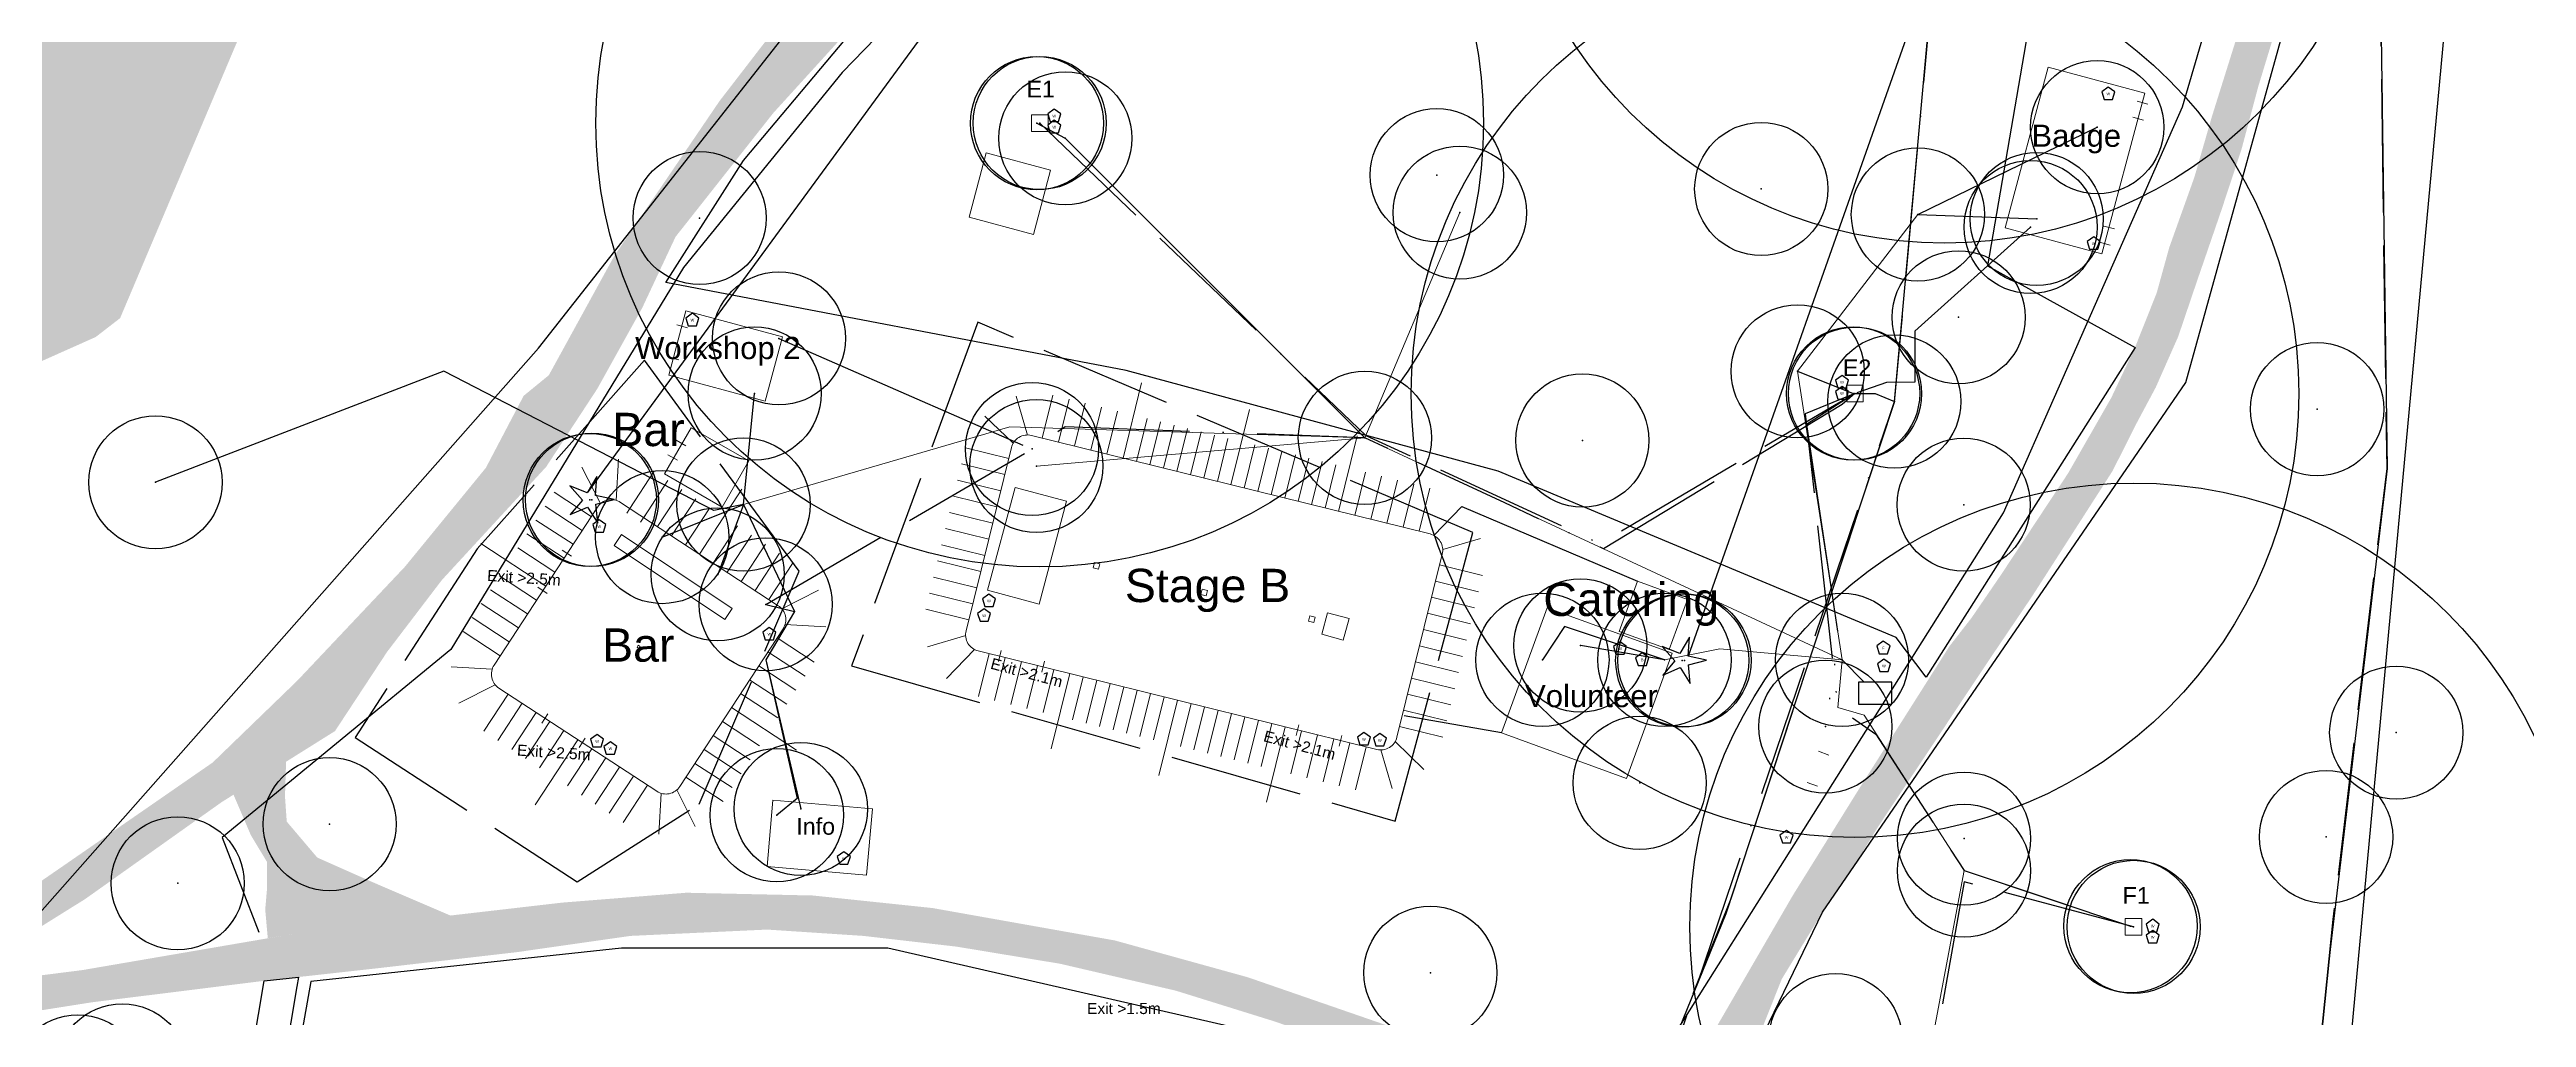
# Model space of a CAD drawing. Header units: metres. Extents: x 372109 to 376137, y 236217 to 239160.
# Drawn here: x 374167.5 to 374390.7, y 238192.8 to 238280 of the extents above; entities that cross this region are included whole.
import ezdxf

# ---------------------------------------------------------------- set-up
doc = ezdxf.new("R2010")
doc.units = ezdxf.units.M
doc.header["$MEASUREMENT"] = 0
doc.header["$PDMODE"] = 32
doc.header["$PDSIZE"] = 12
for name, pattern in [('ACAD_ISO02W100', [15, 12, -3]), ('ACAD_ISO05W100', [33, 24, -3, 0, -3, 0, -3]), ('ACAD_ISO11W100', [33, 12, -3, 12, -3, 0, -3])]:
    doc.linetypes.add(name, pattern=pattern)
for name, color, linetype, lineweight, true_color in [('Areas ... Camping', 96, 'Continuous', 25, 0x008000), ('Fire ... Fire Blanket', 30, 'Continuous', 25, 0xff7f00), ('Fire ... Foam Extinguisher', 3, 'Continuous', 25, 0x00ff00), ('Fire ... Water Extinguisher', 1, 'Continuous', 25, 0xff0000), ('Labels', 18, 'Continuous', 25, 0x000000), ('License ... License Boundary', 1, 'ACAD_ISO02W100', 50, 0xff0000), ('License ... Music & Alcohol', 4, 'ACAD_ISO02W100', 25, 0x00ffff), ('License ... Music and Film', 3, 'ACAD_ISO02W100', 25, 0x00ff00), ('Lighting ... Festoon', 4, 'Continuous', 25, 0x00ffff), ('Natural ... Trees', 96, 'Continuous', 25, 0x008000), ('Natural ... Water', 176, 'Continuous', 25, 0x000080), ('NOC ... Copper', 9, 'ACAD_ISO05W100', 25, 0xc0c0c0), ('NOC ... DK', 18, 'Continuous', 13, 0x000000), ('NOC ... DK Names', 18, 'Continuous', 25, 0x000000), ('NOC ... DK Radius', 216, 'Continuous', 25, 0x800080), ('NOC ... Fibre', 2, 'ACAD_ISO11W100', 25, 0xffff00), ('NOC ... Switch', 30, 'Continuous', 25, 0xff7f00), ('Paths ... Roads', 56, 'Continuous', 25, 0x808000), ('Paths ... Trackway', 9, 'Continuous', 25, 0xc0c0c0), ('Pedestrian Barrier', 6, 'Continuous', 25, 0xff00ff), ('Power ... 125-3', 1, 'Continuous', 18, 0xff0000), ('Power ... 32', 5, 'Continuous', 25, 0x0000ff), ('Power ... 400-3', 1, 'Continuous', 25, 0xff0000), ('Power ... 63-3', 20, 'Continuous', 13, 0xfd5b07), ('Power ... Distro', 3, 'Continuous', 25, 0x00ff00), ('Power ... Generator', 4, 'Continuous', 25, 0x00ffff), ('Services ... Comms ... Ducts', 3, 'Continuous', 25, 0x00ff00), ('Services ... Comms ... Manholes', 3, 'Continuous', 25, 0x00ff00), ('Services ... Water Lines', 5, 'Continuous', 25, 0x0000ff), ('Structures', 18, 'Continuous', 18, 0x000000), ('Structures ... Exits', 18, 'Continuous', 5, 0x000000), ('Structures ... Guys & Poles', 253, 'Continuous', 9, 0xa0a0a4), ('Structures ... Internal', 9, 'Continuous', 5, 0xc0c0c0), ('Water ... Labels', 4, 'Continuous', 25, 0x00ffff), ('Water ... Pipes', 4, 'Continuous', 25, 0x00ffff), ('Water ... Points', 4, 'Continuous', 25, 0x00ffff)]:
    doc.layers.add(name, color=color, linetype=linetype, lineweight=lineweight, true_color=true_color)
doc.styles.add('textstyle108', font='Arial.ttf')
doc.styles.add('textstyle11', font='Arial.ttf')
doc.styles.add('textstyle113', font='Arial.ttf')
doc.styles.add('textstyle115', font='Arial.ttf')
doc.styles.add('textstyle13', font='Arial.ttf')
doc.styles.add('textstyle14', font='Arial.ttf')
doc.styles.add('textstyle145', font='Arial.ttf')
doc.styles.add('textstyle146', font='Arial.ttf')
doc.styles.add('textstyle147', font='Arial.ttf')
doc.styles.add('textstyle166', font='Arial.ttf')
doc.styles.add('textstyle167', font='Arial.ttf')
doc.styles.add('textstyle174', font='Arial.ttf')
doc.styles.add('textstyle175', font='Arial.ttf')
doc.styles.add('textstyle62', font='Arial.ttf')
doc.styles.add('textstyle63', font='Arial.ttf')
doc.styles.add('textstyle64', font='Arial.ttf')
doc.styles.add('textstyle77', font='Arial.ttf')
doc.styles.add('textstyle79', font='Arial.ttf')
doc.styles.add('textstyle81', font='Arial.ttf')

# ---------------------------------------------------------------- blocks, each defined once
blk = doc.blocks.new('Clearspan 9x6')
at = {"layer": 'Structures'}
for p, q in [((4.5, 3), (-4.5, 3)), ((-4.5, 3), (-4.5, -3)), ((4.5, -3), (4.5, 3)), ((-4.5, -3), (4.5, -3))]:
    blk.add_line(p, q, dxfattribs=at)
blk = doc.blocks.new('Clearspan 9x15')
at = {"layer": 'Structures'}
for p, q in [((4.5, 7.5), (-4.5, 7.5)), ((-4.5, 7.5), (-4.5, -7.5)), ((4.5, -7.5), (4.5, 7.5)), ((-4.5, -7.5), (4.5, -7.5))]:
    blk.add_line(p, q, dxfattribs=at)
blk = doc.blocks.new('Clearspan 12x12')
at = {"layer": 'Structures'}
for p, q in [((6, 6), (-6, 6)), ((-6, 6), (-6, -6)), ((6, -6), (6, 6)), ((-6, -6), (6, -6))]:
    blk.add_line(p, q, dxfattribs=at)
blk = doc.blocks.new('Cold Room 4.8x4.8')
at = {"layer": 'Structures'}
for p, q in [((2.4, 2.4), (-2.4, 2.4)), ((-2.4, 2.4), (-2.4, -2.4)), ((2.4, -2.4), (2.4, 2.4)), ((-2.4, -2.4), (2.4, -2.4))]:
    blk.add_line(p, q, dxfattribs=at)
blk = doc.blocks.new('Fire Extinguisher - Water')
at = {"layer": 'Fire ... Water Extinguisher'}
for p, q in [((0, 0.62), (-0.59, 0.19)), ((-0.59, 0.19), (-0.37, -0.5)), ((0.59, 0.19), (0, 0.62)), ((0.37, -0.5), (0.59, 0.19)), ((-0.37, -0.5), (0.37, -0.5))]:
    blk.add_line(p, q, dxfattribs=at)
at = {"layer": 'Fire ... Water Extinguisher', "insert": (0, 0), "char_height": 0.05, "attachment_point": 5, "style": 'textstyle14'}
blk.add_mtext('\\H0.25;W', dxfattribs=at)
blk = doc.blocks.new('Fire Blanket')
at = {"layer": 'Fire ... Fire Blanket'}
for p, q in [((-0.01, 0.63), (-0.6, 0.19)), ((-0.6, 0.19), (-0.37, -0.52)), ((0.6, 0.2), (-0.01, 0.63)), ((0.38, -0.51), (0.6, 0.2)), ((-0.37, -0.52), (0.38, -0.51))]:
    blk.add_line(p, q, dxfattribs=at)
at = {"layer": 'Fire ... Fire Blanket', "insert": (0, 0), "char_height": 1, "attachment_point": 5, "style": 'textstyle11'}
blk.add_mtext('\\H0.25;B', dxfattribs=at)
blk = doc.blocks.new('Cold Room 4.8x6')
at = {"layer": 'Structures', "flags": 128}
blk.add_lwpolyline([(-2.4, -3), (2.4, -3), (2.4, 3), (-2.4, 3)], close=True, dxfattribs=at)
blk = doc.blocks.new('Generator')
at = {"layer": 'Power ... Generator', "flags": 128}
blk.add_lwpolyline([(-1.5, -1), (1.5, -1), (1.5, 1), (-1.5, 1)], close=True, dxfattribs=at)
blk = doc.blocks.new('Fire Extinguisher - Foam')
at = {"layer": 'Fire ... Foam Extinguisher'}
for p, q in [((-0.01, 0.63), (-0.6, 0.19)), ((-0.6, 0.19), (-0.37, -0.52)), ((0.6, 0.2), (-0.01, 0.63)), ((0.38, -0.51), (0.6, 0.2)), ((-0.37, -0.52), (0.38, -0.51))]:
    blk.add_line(p, q, dxfattribs=at)
at = {"layer": 'Fire ... Foam Extinguisher', "insert": (0, 0), "char_height": 1, "attachment_point": 5, "style": 'textstyle13'}
blk.add_mtext('\\H0.25;F', dxfattribs=at)
blk = doc.blocks.new('Clearspan 6x6')
at = {"layer": 'Structures'}
for p, q in [((3, 3), (-3, 3)), ((-3, 3), (-3, -3)), ((3, -3), (3, 3)), ((-3, -3), (3, -3))]:
    blk.add_line(p, q, dxfattribs=at)

msp = doc.modelspace()

# ---------------------------------------------------------------- hatches: boundary and pattern name
at = {"layer": 'Natural ... Water', "transparency": 33554687}
msp.add_hatch(color=256, dxfattribs=at).paths.add_polyline_path([(374205.06, 238311.01), (374200.81, 238307.79), (374191.21, 238296.89), (374173.81, 238255.79), (374171.61, 238254.09), (374164.21, 238250.79), (374161.01, 238251.09), (374145.61, 238257.59), (374141.21, 238261.09), (374136.91, 238266.69), (374133.21, 238275.99), (374134.51, 238285.59), (374149.11, 238306.09), (374155.31, 238308.59), (374161.41, 238307.09), (374169.61, 238310.39), (374181.01, 238313.09), (374190.21, 238312.39), (374199.51, 238310.49)], flags=0)
at = {"layer": 'Paths ... Roads', "transparency": 33554687}
for points in [[(374147.06, 238193.92), (374153.17, 238196.23), (374161.76, 238201.66), (374169.05, 238206.68), (374182.16, 238215.75), (374189.78, 238223.12), (374199.49, 238233.4), (374206.78, 238242.31), (374210.18, 238248.79), (374212.45, 238250.65), (374218.36, 238261.42), (374227.83, 238275.35), (374234.07, 238283.45), (374238.52, 238288.71), (374244.84, 238295.27), (374248.08, 238299.4), (374249.05, 238305.71), (374251.56, 238312.52), (374254.15, 238317.7), (374259.5, 238313.89), (374264.84, 238317.37), (374274.56, 238324.5), (374280.55, 238329.85), (374289.62, 238338.91), (374294.72, 238345.55), (374299.26, 238352.6), (374305.01, 238361.59), (374308.73, 238369.69), (374316.18, 238382.32), (374321.93, 238390.82), (374330.35, 238402.48), (374337.72, 238411.23), (374348.17, 238423.86), (374352.54, 238429.53), (374359.99, 238437.3), (374364.69, 238442.57), (374372.22, 238449.85), (374375.62, 238450.74), (374380.72, 238446.53), (374373.19, 238437.46), (374376.27, 238436.01), (374370.11, 238432.12), (374363.47, 238429.53), (374353.75, 238423.94), (374339.83, 238407.66), (374327.36, 238392.52), (374322.98, 238386.61), (374314.56, 238372.6), (374310.51, 238365.39), (374306.54, 238357.05), (374302.98, 238351.55), (374299.34, 238345.55), (374292.29, 238336.65), (374277.31, 238320.78), (374274.48, 238317.86), (374274.32, 238313.33), (374264.44, 238310.73), (374257.63, 238303.12), (374252.86, 238297.62), (374252.78, 238292.6), (374249.46, 238292.92), (374241.6, 238284.09), (374232.69, 238274.29), (374223.87, 238263.12), (374220.87, 238256.72), (374216.82, 238249.43), (374212.21, 238242.39), (374202.81, 238232.19), (374197.87, 238225.71), (374193.18, 238218.58), (374182.97, 238212.18), (374170.66, 238203.44), (374164.83, 238199.8), (374158.92, 238195.58)], [(374311.08, 238181.49), (374316.83, 238175.83), (374316.95, 238178.56), (374317.23, 238181.56), (374318.33, 238185.2), (374320.19, 238188.24), (374321.34, 238190.62), (374323.57, 238196.23), (374327.25, 238202.27), (374330.41, 238206.96), (374332.23, 238209.92), (374337.11, 238217.25), (374342.17, 238224.86), (374346.14, 238230.73), (374349.26, 238235.59), (374353.39, 238242.03), (374355.46, 238246.15), (374357.28, 238249.56), (374359.3, 238254.13), (374360.92, 238258.91), (374363.19, 238265.51), (374365.01, 238271.02), (374366.51, 238276.64), (374368.05, 238281.7), (374370.19, 238287.74), (374372.1, 238292.68), (374373.55, 238296.08), (374376.19, 238298.18), (374379.75, 238298.79), (374383.39, 238297.9), (374389.34, 238296.44), (374396.51, 238294.34), (374405.5, 238291.75), (374409.35, 238290.69), (374411.65, 238293.57), (374400.64, 238296.52), (374392.34, 238298.91), (374384.53, 238302.07), (374381, 238305.59), (374373.03, 238308.91), (374370.76, 238302.68), (374368.17, 238294.42), (374367.08, 238289.56), (374364.69, 238281.46), (374362.34, 238273.97), (374360.76, 238268.5), (374358.49, 238262.15), (374357.36, 238258.06), (374355.41, 238253.16), (374353.27, 238248.62), (374349.38, 238241.82), (374343.31, 238232.63), (374340.68, 238228.79), (374338.69, 238226.23), (374330.68, 238213.6), (374324.56, 238203.76), (374317.23, 238191.13), (374315.86, 238187.24), (374314.76, 238184.41), (374313.99, 238183.07), (374313.1, 238182.22), (374311.77, 238181.82)], [(374203.59, 238201.95), (374196.69, 238204.91), (374191.58, 238207.18), (374188.83, 238210.42), (374188.67, 238212.69), (374188.77, 238215.82), (374184.03, 238212.85), (374185.59, 238209.21), (374187.05, 238206.78), (374187.05, 238204.35), (374186.89, 238202.49), (374187.12, 238199.91), (374189.78, 238200.36)], [(374158.92, 238195.58), (374159.41, 238192.26), (374171.23, 238194.13), (374186.78, 238196.07), (374196.98, 238197.2), (374209.61, 238198.66), (374219.82, 238200.12), (374232.13, 238200.69), (374240.79, 238200.12), (374249.21, 238199.15), (374258.53, 238197.61), (374268.97, 238195.18), (374277.8, 238192.43), (374289.3, 238188.46), (374296.99, 238184.9), (374305.09, 238179.87), (374310.27, 238173.23), (374311.81, 238168.21), (374312.05, 238164.25), (374311.65, 238159.55), (374310.51, 238151.78), (374309.14, 238144.97), (374307.11, 238136.15), (374304.2, 238125.13), (374301.2, 238112.83), (374296.91, 238097.12), (374293.67, 238086.1), (374289.54, 238073.47), (374282.74, 238054.12), (374276.34, 238037.92), (374269.94, 238021.4), (374264.68, 238007.64), (374253.91, 237977.43), (374246.95, 237959.7), (374239.74, 237941.72), (374236.82, 237936.86), (374235.28, 237935.89), (374233.18, 237935.24), (374231.32, 237935.73), (374224.84, 237938.64), (374221.6, 237932.73), (374224.76, 237929.65), (374227.19, 237926.74), (374229.13, 237923.01), (374228, 237917.75), (374222.65, 237904.63), (374213.99, 237880.99), (374207.59, 237862.52), (374202.81, 237851.11), (374197.63, 237840.34), (374191.64, 237829.81), (374187.75, 237823.65), (374182.89, 237818.96), (374179.73, 237817.01), (374186.78, 237813.94), (374189.53, 237818.88), (374194.39, 237825.52), (374200.63, 237834.02), (374203.95, 237840.98), (374205.16, 237846.09), (374208.56, 237853.94), (374211.88, 237862.36), (374215.69, 237873.05), (374223.7, 237894.51), (374230.02, 237908.11), (374233.02, 237913.38), (374236.42, 237923.58), (374241.44, 237936.38), (374247.92, 237952.17), (374250.35, 237957.51), (374255.69, 237972.25), (374260.55, 237985.93), (374267.27, 238004.23), (374274.15, 238021.89), (374283.3, 238045.53), (374288.89, 238060.68), (374295.45, 238081.08), (374300.07, 238095.25), (374304.28, 238110.48), (374307.44, 238124.57), (374312.13, 238143.6), (374315.53, 238157.61), (374316.75, 238166.43), (374317.48, 238171.37), (374316.83, 238175.83), (374311.08, 238181.49), (374307.68, 238182.95), (374300.71, 238186.76), (374288.32, 238191.94), (374275.45, 238196.39), (374263.46, 238199.71), (374247.03, 238202.63), (374236.26, 238203.76), (374224.84, 238204.01), (374213.66, 238203.12), (374189.78, 238200.36), (374170.42, 238197.04)]]:
    msp.add_hatch(color=256, dxfattribs=at).paths.add_polyline_path(points, flags=0)

# ---------------------------------------------------------------- linework, layer by layer
at = {"layer": 'Areas ... Camping', "flags": 128}
for points in [[(374289.64, 238289.51), (374346.39, 238285.36), (374342.12, 238260.51), (374355.41, 238253.16), (374336.58, 238223.43), (374333.88, 238227), (374298, 238242), (374264.47, 238251.06), (374223, 238259), (374230, 238270), (374245.53, 238288.51)], [(374372.86, 238197.64), (374367.43, 238144.1), (374350.07, 238081.85), (374317.66, 238001.21), (374269.45, 238007.1), (374288.41, 238059.35), (374295.45, 238081.08), (374302.17, 238102.87), (374305.86, 238117.52), (374316.14, 238162.02), (374317.23, 238181.56), (374327.25, 238202.27), (374360, 238250), (374371.14, 238290.21), (374377.47, 238290.02), (374378.12, 238242.25)]]:
    msp.add_lwpolyline(points, close=True, dxfattribs=at)
at = {"layer": 'License ... License Boundary', "flags": 128}
msp.add_lwpolyline([(374191.54, 238455.62), (374198.75, 238453.27), (374202.8, 238449.22), (374203.12, 238443.96), (374200.05, 238438.7), (374197.29, 238434.97), (374188.63, 238427.04), (374181.74, 238422.91), (374180.21, 238402.42), (374174.78, 238385.58), (374166.44, 238370.51), (374158.59, 238361.36), (374160.04, 238344.92), (374159.4, 238330.75), (374153.65, 238324.52), (374151.86, 238310.35), (374135.83, 238290.91), (374130.81, 238274.72), (374130.62, 238258.86), (374133.42, 238247.48), (374130.92, 238230.28), (374131.05, 238216.12), (374127.88, 238208.87), (374119.34, 238199.9), (374107.1, 238191.12), (374103.14, 238189.29), (374096.6, 238192.89), (374092.31, 238179.02), (374099.96, 238175.6), (374102.16, 238169.42), (374103.22, 238162.44), (374102.04, 238157.71), (374099.06, 238152.99), (374096.6, 238144.11), (374094.35, 238138.79), (374082.05, 238119.57), (374075.08, 238110.94), (374070.35, 238101.48), (374066.8, 238091.9), (374058.99, 238087.76), (374051.37, 238086.85), (374042.95, 238084.5), (374025.7, 238072.44), (374011.13, 238061.1), (374003.27, 238042.07), (373997.6, 238031.79), (373997.93, 238021.74), (373998.74, 238015.27), (373990.72, 237997.77), (373993.96, 237987.17), (373994.44, 237967.33), (373997.28, 237951.78), (374006.51, 237936.07), (374018.01, 237930.32), (374027.59, 237925.79), (374046.75, 237938.45), (374051.6, 237947.2), (374055.03, 237955.12), (374057.99, 237958.55), (374066.62, 237958.08), (374074.32, 237954.02), (374081.83, 237952.18), (374100.44, 237947.57), (374134.45, 237938.74), (374153.4, 237933.64), (374181.66, 237927.16), (374207.33, 237920.93), (374224.02, 237917.69), (374225.21, 237917.77), (374227.59, 237924.16), (374236.72, 237922.36), (374242.88, 237936.88), (374251.71, 237957.29), (374257.05, 237969.03), (374301.43, 237960.2), (374350.07, 238081.85), (374367.43, 238144.1), (374373.26, 238201.59), (374378.12, 238242.25), (374377.47, 238290.02), (374377.95, 238296.18), (374399.01, 238291.64), (374409.21, 238288.24), (374430, 238410), (374415.05, 238418.16), (374382.22, 238433.54), (374364.22, 238444.46), (374191.87, 238462.99)], close=True, dxfattribs=at)
at = {"layer": 'License ... Music & Alcohol'}
for p, q in [((374221.07, 238251.99), (374206, 238235)), ((374235, 238233), (374221.07, 238251.99)), ((374206, 238235), (374195, 238218)), ((374226, 238212), (374235, 238233)), ((374195, 238218), (374215, 238205)), ((374215, 238205), (374226, 238212))]:
    msp.add_line(p, q, dxfattribs=at)
at = {"layer": 'License ... Music and Film'}
for p, q in [((374251.1, 238255.43), (374239.74, 238224.46)), ((374295.74, 238236.46), (374251.1, 238255.43)), ((374288.74, 238210.46), (374295.74, 238236.46)), ((374239.74, 238224.46), (374288.74, 238210.46))]:
    msp.add_line(p, q, dxfattribs=at)
at = {"layer": 'Lighting ... Festoon', "flags": 128}
for points in [[(374311.06, 238186.7), (374343.55, 238238.25), (374359.7, 238274.83), (374370, 238310), (374362.03, 238426.38), (374344.52, 238410.82), (374320.4, 238377.74), (374292.19, 238332.8), (374270, 238310), (374238.88, 238277.94), (374224.58, 238260.37), (374203.62, 238225.93), (374183, 238209), (374186.3, 238200.45)], [(374297, 238182), (374278, 238191), (374243, 238199), (374219, 238199), (374191, 238196), (374185.77, 238166.57), (374177, 238111), (374170, 238071), (374164, 238037), (374157, 237995), (374147, 237936)]]:
    msp.add_lwpolyline(points, dxfattribs=at)
at = {"layer": 'Natural ... Trees'}
for p in [(374292.48, 238268.68), (374321.72, 238267.43), (374226.04, 238264.81), (374339.51, 238255.87), (374371.82, 238247.59), (374305.6, 238244.77), (374339.97, 238238.98), (374378.95, 238218.44), (374310.77, 238213.91), (374192.69, 238210.19), (374340, 238208.89), (374372.63, 238209.04), (374179, 238204.86), (374291.9, 238196.8), (374328.42, 238190.74)]:
    msp.add_point(p, dxfattribs=at)
at = {"layer": 'Natural ... Water'}
msp.add_lwpolyline([(374384.15, 238291.08), (374370.01, 238138.69), (374374.21, 238111.19), (374418.8, 238095.8), (374461.3, 238102.2), (374492.9, 238096.3), (374559, 238068.8)], dxfattribs=at)
at = {"layer": 'NOC ... Copper'}
msp.add_line((374233.19, 238253.97), (374256, 238244), dxfattribs=at)
at = {"layer": 'NOC ... Copper', "flags": 128}
for points in [[(374346, 238264), (374335.57, 238254.61), (374335.56, 238250.03), (374333, 238250), (374330.17, 238248.99)], [(374330.17, 238248.99), (374325.8, 238246.2), (374328.69, 238227), (374327.5, 238218.98)], [(374232, 238230), (374234.59, 238229.36), (374232, 238225), (374234.83, 238212.51), (374233, 238211)]]:
    msp.add_lwpolyline(points, dxfattribs=at)
at = {"layer": 'NOC ... DK', "flags": 128}
for points in [[(374255.94, 238272.62), (374257.44, 238272.62), (374257.44, 238274.12), (374255.94, 238274.12)], [(374329.42, 238248.24), (374330.92, 238248.24), (374330.92, 238249.74), (374329.42, 238249.74)], [(374354.53, 238200.18), (374356.03, 238200.18), (374356.03, 238201.68), (374354.53, 238201.68)]]:
    msp.add_lwpolyline(points, close=True, dxfattribs=at)
at = {"layer": 'NOC ... DK Radius'}
for centre in [(374338.23, 238302.56), (374256.69, 238273.37), (374330.17, 238248.99), (374355.28, 238200.93)]:
    msp.add_circle(centre, 40, dxfattribs=at)
at = {"layer": 'NOC ... Fibre'}
msp.add_line((374232, 238230), (374256, 238244), dxfattribs=at)
at = {"layer": 'NOC ... Fibre', "flags": 128}
for points in [[(374338.23, 238302.56), (374338.84, 238302.36), (374339.44, 238302.56), (374337.01, 238284.26), (374333.69, 238248.21), (374243.03, 237980.29), (374242, 237983)], [(374256.69, 238273.37), (374286.09, 238245.22), (374307.19, 238235.48), (374328.46, 238248.05), (374330.17, 238248.99)], [(374330.17, 238248.99), (374329, 238248), (374307.5, 238235), (374298.6, 238239.14), (374286, 238245), (374259, 238246), (374256, 238244)], [(374330.17, 238248.99), (374332, 238249), (374333.72, 238248.28), (374318.98, 238203.45), (374311.57, 238184.98), (374295.71, 238145.95), (374293.88, 238146.81)], [(374330.17, 238248.99), (374325.69, 238247.18), (374328.61, 238220.7), (374332.06, 238218.29), (374340, 238206), (374355.28, 238200.93)], [(374355.28, 238200.93), (374340, 238205), (374328, 238137), (374336.06, 238129.4)]]:
    msp.add_lwpolyline(points, dxfattribs=at)
at = {"layer": 'NOC ... Switch'}
for p in [(374256.69, 238273.37), (374346, 238264), (374233.19, 238253.97), (374330.17, 238248.99), (374256, 238244), (374232, 238230), (374327.5, 238218.98), (374233, 238211), (374355.28, 238200.93), (374170, 238187)]:
    msp.add_point(p, dxfattribs=at)
at = {"layer": 'Paths ... Trackway', "flags": 128}
msp.add_lwpolyline([(374145.97, 237935.64), (374143.03, 237936.25), (374186.78, 238196.07), (374189.9, 238196.4), (374189.74, 238195.57)], close=True, dxfattribs=at)
at = {"layer": 'Pedestrian Barrier'}
for p, q in [((374294.75, 238238.82), (374310.57, 238232.08)), ((374298.31, 238218.41), (374289.55, 238219.95))]:
    msp.add_line(p, q, dxfattribs=at)
at = {"layer": 'Power ... 125-3'}
msp.add_line((374286, 238245), (374329, 238225), dxfattribs=at)
at = {"layer": 'Power ... 32'}
for p, q in [((374256.44, 238273.36), (374259, 238272)), ((374335.84, 238265.13), (374352, 238273)), ((374335.84, 238265.13), (374346.55, 238264.73)), ((374325, 238251), (374330, 238249)), ((374230, 238239), (374231, 238249)), ((374222.67, 238236.06), (374230, 238239)), ((374230, 238239), (374227.67, 238232.7)), ((374313, 238225), (374305.42, 238226.29)), ((374340, 238206), (374355, 238201))]:
    msp.add_line(p, q, dxfattribs=at)
at = {"layer": 'Power ... 32', "flags": 128}
for points in [[(374230, 238239), (374227.33, 238238.47), (374203, 238251), (374177, 238241)], [(374230, 238239), (374234.59, 238229.36), (374232, 238225), (374235.16, 238211.56)], [(374313, 238225), (374304, 238228), (374302, 238225)]]:
    msp.add_lwpolyline(points, dxfattribs=at)
at = {"layer": 'Power ... 400-3'}
msp.add_line((374329, 238225), (374331, 238223), dxfattribs=at)
at = {"layer": 'Power ... 63-3'}
for p, q in [((374286, 238245), (374259, 238272)), ((374294.56, 238265.3), (374286, 238245)), ((374325, 238251), (374335.84, 238265.13)), ((374329, 238225), (374325, 238251)), ((374286, 238245), (374256.39, 238242.46)), ((374331, 238158), (374340, 238206))]:
    msp.add_line(p, q, dxfattribs=at)
at = {"layer": 'Power ... 63-3', "flags": 128}
for points in [[(374286, 238245), (374254, 238246), (374230, 238239)], [(374329, 238225), (374318, 238226), (374313, 238225)], [(374329, 238225), (374328.61, 238220.7), (374331, 238220), (374340, 238206)]]:
    msp.add_lwpolyline(points, dxfattribs=at)
at = {"layer": 'Power ... Distro'}
for p in [(374256.44, 238273.36), (374352, 238273), (374259, 238272), (374294.56, 238265.3), (374335.84, 238265.13), (374346.55, 238264.73), (374325, 238251), (374231, 238249), (374330, 238249), (374286, 238245), (374177, 238241), (374256.39, 238242.46), (374230, 238239), (374222.67, 238236.06), (374227.67, 238232.7), (374305.42, 238226.29), (374302, 238225), (374313, 238225), (374329, 238225), (374235.16, 238211.56), (374340, 238206), (374355, 238201), (374174, 238188)]:
    msp.add_point(p, dxfattribs=at)
at = {"layer": 'Services ... Comms ... Ducts'}
msp.add_lwpolyline([(374174.41, 237807.42), (374185.25, 237823.94), (374205, 237860), (374215.44, 237890.77), (374224.95, 237918.67), (374243.03, 237980.29), (374250.63, 238003.72), (374263.29, 238045.08), (374285.13, 238116.84), (374295.71, 238145.95), (374318.56, 238202.15), (374333.72, 238248.28), (374337.01, 238284.26), (374343.96, 238336.67), (374350.11, 238381.6), (374354.29, 238435.53), (374303.85, 238444.18), (374237.27, 238454.46)], dxfattribs=at)
at = {"layer": 'Services ... Comms ... Manholes'}
msp.add_point((374333.72, 238248.28), dxfattribs=at)
at = {"layer": 'Services ... Water Lines'}
msp.add_lwpolyline([(374077.8, 238103.87), (374099.99, 238129.28), (374158.83, 238193.46), (374211.51, 238253.1), (374240.13, 238289.47), (374243.87, 238302.84), (374262.33, 238316.75), (374317.69, 238383.34), (374359.14, 238434.96)], dxfattribs=at)
at = {"layer": 'Structures', "flags": 128}
for points in [[(374251.15, 238225.8), (374287.07, 238216.93, 0.414214), (374288.89, 238218.02), (374292.97, 238234.53, 0.414214), (374291.87, 238236.34), (374255.95, 238245.22, 0.414214), (374254.14, 238244.12), (374250.06, 238227.62, 0.414214), (374251.15, 238225.8)], [(374207.95, 238222.45), (374222.18, 238213.15, 0.414214), (374224.25, 238213.58), (374233.56, 238227.8, 0.414214), (374233.13, 238229.88), (374218.91, 238239.19, 0.414214), (374216.83, 238238.76), (374207.52, 238224.53, 0.414214), (374207.95, 238222.45)]]:
    msp.add_lwpolyline(points, format="xyb", dxfattribs=at)
for points in [[(374261.5, 238233.29), (374261.99, 238233.17), (374262.11, 238233.65), (374261.62, 238233.77)], [(374271.21, 238230.89), (374271.7, 238230.77), (374271.82, 238231.25), (374271.33, 238231.37)], [(374280.92, 238228.49), (374281.4, 238228.37), (374281.52, 238228.85), (374281.04, 238228.97)], [(374220.4, 238226.14), (374220.57, 238226.03), (374220.68, 238226.2), (374220.51, 238226.31)]]:
    msp.add_lwpolyline(points, close=True, dxfattribs=at)
at = {"layer": 'Structures ... Exits'}
for p, q in [((374356.16, 238273.64), (374355.2, 238273.9)), ((374356.55, 238275.09), (374355.59, 238275.35)), ((374353.17, 238262.38), (374352.2, 238262.64)), ((374353.56, 238263.83), (374352.59, 238264.09)), ((374223.99, 238255.18), (374224.96, 238254.92)), ((374223.21, 238252.28), (374224.18, 238252.03)), ((374223.94, 238244.78), (374224.81, 238244.28)), ((374223.19, 238243.48), (374224.06, 238242.98)), ((374220.02, 238239.06), (374219.47, 238238.22)), ((374221.27, 238238.24), (374220.72, 238237.4)), ((374213.66, 238234.88), (374214.5, 238234.34)), ((374211.47, 238231.54), (374212.31, 238230.99)), ((374252.99, 238224.86), (374253.23, 238225.83)), ((374256.87, 238223.9), (374257.11, 238224.87)), ((374211.82, 238219.29), (374212.37, 238220.13)), ((374279.81, 238218.18), (374280.05, 238219.15)), ((374283.69, 238217.22), (374283.93, 238218.19)), ((374215.17, 238217.1), (374215.72, 238217.94)), ((374327.82, 238216.42), (374326.88, 238216.76)), ((374326.79, 238213.6), (374325.85, 238213.94))]:
    msp.add_line(p, q, dxfattribs=at)
at = {"layer": 'Structures ... Guys & Poles'}
for p, q in [((374264.2, 238243.18), (374265.88, 238249.97)), ((374251.75, 238246.97), (374254.29, 238244.51)), ((374254.56, 238248.75), (374255.6, 238245.26)), ((374256.92, 238244.98), (374257.88, 238248.86)), ((374258.38, 238244.62), (374259.34, 238248.5)), ((374259.84, 238244.26), (374260.79, 238248.14)), ((374261.29, 238243.9), (374262.25, 238247.78)), ((374262.75, 238243.54), (374263.71, 238247.42)), ((374273.91, 238240.78), (374275.59, 238247.57)), ((374265.42, 238242.88), (374266.38, 238246.76)), ((374266.63, 238242.58), (374267.59, 238246.46)), ((374267.84, 238242.28), (374268.8, 238246.16)), ((374269.06, 238241.98), (374270.02, 238245.86)), ((374270.27, 238241.68), (374271.23, 238245.56)), ((374271.48, 238241.38), (374272.44, 238245.26)), ((374272.7, 238241.08), (374273.66, 238244.96)), ((374283.62, 238238.38), (374285.3, 238245.18)), ((374218.73, 238243.08), (374218.52, 238239.37)), ((374249.65, 238242.65), (374253.54, 238241.69)), ((374250.01, 238244.11), (374253.9, 238243.15)), ((374275.13, 238240.48), (374276.08, 238244.36)), ((374276.34, 238240.18), (374277.3, 238244.06)), ((374277.55, 238239.88), (374278.51, 238243.76)), ((374278.77, 238239.58), (374279.73, 238243.46)), ((374279.98, 238239.28), (374280.94, 238243.16)), ((374281.19, 238238.98), (374282.15, 238242.86)), ((374282.41, 238238.68), (374283.37, 238242.56)), ((374217.11, 238239.08), (374215.43, 238242.37)), ((374219.74, 238238.64), (374221.93, 238241.99)), ((374221, 238237.82), (374223.19, 238241.17)), ((374222.25, 238237), (374224.44, 238240.35)), ((374226.02, 238234.53), (374229.85, 238240.39)), ((374249.29, 238241.2), (374253.18, 238240.24)), ((374285.08, 238238.02), (374286.04, 238241.9)), ((374286.53, 238237.66), (374287.49, 238241.54)), ((374287.99, 238237.3), (374288.95, 238241.18)), ((374289.44, 238236.94), (374290.4, 238240.82)), ((374290.9, 238236.58), (374291.86, 238240.46)), ((374212.11, 238238.85), (374215.46, 238236.66)), ((374212.93, 238240.11), (374216.28, 238237.92)), ((374223.51, 238236.18), (374225.7, 238239.52)), ((374224.76, 238235.36), (374226.95, 238238.7)), ((374248.57, 238238.28), (374252.46, 238237.32)), ((374248.93, 238239.74), (374252.82, 238238.78)), ((374294.75, 238238.82), (374292.21, 238236.21)), ((374210.47, 238236.34), (374213.82, 238234.15)), ((374211.29, 238237.6), (374214.64, 238235.41)), ((374227.27, 238233.71), (374229.46, 238237.06)), ((374228.53, 238232.89), (374230.72, 238236.24)), ((374248.21, 238236.83), (374252.1, 238235.87)), ((374296.41, 238235.94), (374293.01, 238234.94)), ((374206.32, 238235.48), (374212.17, 238231.64)), ((374209.65, 238235.09), (374213, 238232.9)), ((374229.78, 238232.07), (374231.97, 238235.42)), ((374231.04, 238231.25), (374233.23, 238234.6)), ((374232.29, 238230.43), (374234.48, 238233.77)), ((374247.49, 238233.91), (374251.38, 238232.96)), ((374247.85, 238235.37), (374251.74, 238234.41)), ((374208.01, 238232.58), (374211.35, 238230.39)), ((374247.13, 238232.46), (374251.02, 238231.5)), ((374296.25, 238231.14), (374292.37, 238232.1)), ((374296.61, 238232.6), (374292.73, 238233.55)), ((374206.36, 238230.07), (374209.71, 238227.88)), ((374207.18, 238231.32), (374210.53, 238229.13)), ((374236.76, 238231.28), (374233.45, 238229.6)), ((374246.42, 238229.55), (374250.3, 238228.59)), ((374246.77, 238231), (374250.66, 238230.04)), ((374295.53, 238228.23), (374291.65, 238229.19)), ((374295.89, 238229.68), (374292.01, 238230.64)), ((374204.72, 238227.56), (374208.07, 238225.37)), ((374205.54, 238228.81), (374208.89, 238226.62)), ((374236.36, 238224.78), (374233.02, 238226.97)), ((374233.74, 238228.19), (374237.43, 238227.97)), ((374246.57, 238226.18), (374250.02, 238227.2)), ((374295.17, 238226.77), (374291.29, 238227.73)), ((374235.54, 238223.52), (374232.19, 238225.71)), ((374248.28, 238223.32), (374250.81, 238225.93)), ((374252.13, 238225.56), (374251.17, 238221.68)), ((374253.58, 238225.2), (374252.62, 238221.32)), ((374255.04, 238224.84), (374254.08, 238220.96)), ((374294.45, 238223.86), (374290.57, 238224.82)), ((374294.81, 238225.31), (374290.93, 238226.27)), ((374207.35, 238224.17), (374203.65, 238224.36)), ((374207.62, 238222.75), (374204.35, 238221.09)), ((374233.9, 238221.01), (374230.55, 238223.2)), ((374234.72, 238222.27), (374231.37, 238224.46)), ((374256.49, 238224.48), (374255.54, 238220.6)), ((374257.95, 238224.12), (374256.99, 238220.24)), ((374259.41, 238223.76), (374257.73, 238216.97)), ((374260.62, 238223.46), (374259.66, 238219.58)), ((374261.83, 238223.16), (374260.87, 238219.28)), ((374263.05, 238222.86), (374262.09, 238218.98)), ((374264.26, 238222.56), (374263.3, 238218.68)), ((374294.09, 238222.4), (374290.21, 238223.36)), ((374208.79, 238221.91), (374206.6, 238218.56)), ((374210.04, 238221.09), (374207.85, 238217.74)), ((374211.3, 238220.26), (374209.11, 238216.92)), ((374234.77, 238216.86), (374228.91, 238220.69)), ((374233.08, 238219.76), (374229.73, 238221.95)), ((374265.47, 238222.26), (374264.52, 238218.38)), ((374266.69, 238221.96), (374265.73, 238218.08)), ((374267.9, 238221.66), (374266.94, 238217.78)), ((374269.11, 238221.36), (374267.44, 238214.57)), ((374270.33, 238221.06), (374269.37, 238217.18)), ((374271.54, 238220.76), (374270.58, 238216.88)), ((374272.76, 238220.46), (374271.8, 238216.58)), ((374293.37, 238219.49), (374289.49, 238220.45)), ((374293.73, 238220.95), (374289.85, 238221.91)), ((374212.55, 238219.44), (374210.36, 238216.1)), ((374213.81, 238218.62), (374211.62, 238215.27)), ((374230.61, 238215.99), (374227.27, 238218.18)), ((374231.43, 238217.25), (374228.09, 238219.44)), ((374273.97, 238220.16), (374273.01, 238216.28)), ((374275.18, 238219.86), (374274.22, 238215.98)), ((374276.4, 238219.56), (374275.44, 238215.68)), ((374277.61, 238219.26), (374276.65, 238215.38)), ((374278.82, 238218.96), (374277.14, 238212.17)), ((374280.28, 238218.6), (374279.32, 238214.72)), ((374281.74, 238218.24), (374280.78, 238214.36)), ((374293.01, 238218.03), (374289.13, 238218.99)), ((374215.07, 238217.8), (374211.23, 238211.94)), ((374216.32, 238216.98), (374214.13, 238213.63)), ((374217.58, 238216.16), (374215.38, 238212.81)), ((374229.79, 238214.74), (374226.44, 238216.93)), ((374283.19, 238217.88), (374282.23, 238214)), ((374284.65, 238217.53), (374283.69, 238213.64)), ((374286.1, 238217.17), (374285.14, 238213.28)), ((374288.47, 238213.39), (374287.44, 238216.88)), ((374291.31, 238215.13), (374288.73, 238217.63)), ((374218.83, 238215.34), (374216.64, 238211.99)), ((374220.09, 238214.51), (374217.9, 238211.17)), ((374221.34, 238213.69), (374219.15, 238210.35)), ((374228.15, 238212.23), (374224.8, 238214.42)), ((374228.97, 238213.48), (374225.62, 238215.67)), ((374222.58, 238212.96), (374222.36, 238209.3)), ((374223.99, 238213.27), (374225.65, 238209.97))]:
    msp.add_line(p, q, dxfattribs=at)
at = {"layer": 'Structures ... Internal'}
for p, q in [((374254.48, 238240.54), (374252, 238231.27)), ((374259.12, 238239.3), (374254.48, 238240.54)), ((374256.63, 238230.03), (374259.12, 238239.3)), ((374252, 238231.27), (374256.63, 238230.03)), ((374282.12, 238227.3), (374282.64, 238229.23)), ((374282.64, 238229.23), (374284.57, 238228.71)), ((374284.05, 238226.78), (374282.12, 238227.3)), ((374284.57, 238228.71), (374284.05, 238226.78))]:
    msp.add_line(p, q, dxfattribs=at)
at = {"layer": 'Structures ... Internal', "flags": 128}
msp.add_lwpolyline([(374218.34, 238235.29), (374228.32, 238228.62), (374228.98, 238229.62), (374219.01, 238236.29)], close=True, dxfattribs=at)
at = {"layer": 'Water ... Pipes'}
for p, q in [((374256.67, 238295.68), (374215.92, 238240.04)), ((374338.7, 238292.19), (374315.14, 238225.34))]:
    msp.add_line(p, q, dxfattribs=at)
at = {"layer": 'Water ... Points'}
for p, q in [((374215.92, 238240.04), (374214.34, 238240.67)), ((374214.34, 238240.67), (374215.47, 238239.4)), ((374216.78, 238241.51), (374215.92, 238240.04)), ((374216.67, 238239.81), (374216.78, 238241.51)), ((374215.47, 238239.4), (374214.38, 238238.09)), ((374214.38, 238238.09), (374215.94, 238238.77)), ((374215.94, 238238.77), (374216.86, 238237.33)), ((374218.34, 238239.45), (374216.67, 238239.81)), ((374216.69, 238239.03), (374218.34, 238239.45)), ((374216.86, 238237.33), (374216.69, 238239.03)), ((374315.24, 238227.04), (374314.38, 238225.57)), ((374315.14, 238225.34), (374315.24, 238227.04)), ((374314.38, 238225.57), (374312.8, 238226.2)), ((374312.8, 238226.2), (374313.93, 238224.92)), ((374313.93, 238224.92), (374312.85, 238223.61)), ((374316.8, 238224.98), (374315.14, 238225.34)), ((374315.15, 238224.55), (374316.8, 238224.98)), ((374312.85, 238223.61), (374314.41, 238224.3)), ((374314.41, 238224.3), (374315.32, 238222.86)), ((374315.32, 238222.86), (374315.15, 238224.55))]:
    msp.add_line(p, q, dxfattribs=at)
for p in [(374216.14, 238239.41), (374216.34, 238239.42), (374314.6, 238224.94), (374314.8, 238224.95)]:
    msp.add_point(p, dxfattribs=at)

# ---------------------------------------------------------------- block references
at = {"layer": 'Fire ... Fire Blanket'}
msp.add_blockref('Fire Blanket', (374311, 238225), dxfattribs=at)
at = {"layer": 'Fire ... Foam Extinguisher'}
msp.add_blockref('Fire Extinguisher - Foam', (374332.73, 238226.06), dxfattribs=at)
at = {"layer": 'Fire ... Water Extinguisher'}
for p in [(374353, 238276), (374258, 238274), (374258, 238273), (374351.69, 238262.5), (374225.39, 238255.61), (374329, 238250), (374329, 238249), (374217, 238237), (374251.68, 238228.97), (374252.12, 238230.3), (374232.32, 238227.3), (374309, 238226), (374332.78, 238224.44), (374216.8, 238217.65), (374285.91, 238217.84), (374287.35, 238217.74), (374218, 238217), (374324, 238209), (374239.04, 238207.08), (374357, 238201), (374357, 238200)]:
    msp.add_blockref('Fire Extinguisher - Water', p, dxfattribs=at)
at = {"layer": 'Power ... Generator'}
msp.add_blockref('Generator', (374332, 238222), dxfattribs=at)
at = {"layer": 'Structures'}
for name, p, rotation in [('Clearspan 9x15', (374350, 238270), 345), ('Clearspan 6x6', (374254, 238267), 345), ('Clearspan 9x6', (374228.38, 238252.38), 345), ('Cold Room 4.8x6', (374226.68, 238242.34), 60.00000000000001), ('Cold Room 4.8x4.8', (374312, 238229), 340.0000000000001), ('Clearspan 12x12', (374306, 238222), 340.0000000000001), ('Clearspan 9x6', (374236.87, 238208.97), 355)]:
    msp.add_blockref(name, p, dxfattribs=dict(at, rotation=rotation))

# ---------------------------------------------------------------- texts
at = {"layer": 'Labels', "char_height": 3, "attachment_point": 5}
for s, insert, style in [('\\H2;Badge', (374350.11, 238271.93), 'textstyle79'), ('\\H2;Workshop 2', (374227.68, 238252.8), 'textstyle77'), ('Stage B', (374271.82, 238231.25), 'textstyle63'), ('Bar', (374220.51, 238226.31), 'textstyle62'), ('\\H2;Volunteer', (374306.42, 238221.72), 'textstyle81'), ('\\H1.5;Info', (374236.5, 238209.98), 'textstyle64')]:
    msp.add_mtext(s, dxfattribs=dict(at, insert=insert, style=style))
at = {"layer": 'NOC ... DK Names', "char_height": 1.5, "attachment_point": 5}
for s, insert, style in [('E1', (374256.78, 238276.44), 'textstyle145'), ('E2', (374330.36, 238251.32), 'textstyle146'), ('F1', (374355.51, 238203.77), 'textstyle147')]:
    msp.add_mtext(s, dxfattribs=dict(at, insert=insert, style=style))
at = {"layer": 'Structures', "char_height": 1, "attachment_point": 5, "rotation": 356.2296}
for insert, style in [((374210.21, 238232.39), 'textstyle174'), ((374212.9, 238216.65), 'textstyle175')]:
    msp.add_mtext('Exit >2.5m', dxfattribs=dict(at, insert=insert, style=style))
at = {"layer": 'Structures ... Exits', "char_height": 1, "attachment_point": 5, "rotation": 345}
for insert, style in [((374255.52, 238223.84), 'textstyle108'), ((374280.12, 238217.3), 'textstyle113')]:
    msp.add_mtext('Exit >2.1m', dxfattribs=dict(at, insert=insert, style=style))
at = {"layer": 'Structures ... Exits', "insert": (374264.28, 238193.57), "char_height": 1, "attachment_point": 5, "style": 'textstyle115'}
msp.add_mtext('Exit >1.5m', dxfattribs=at)
at = {"layer": 'Water ... Labels', "char_height": 3, "attachment_point": 5}
for s, insert, style in [('Bar', (374221.43, 238245.74), 'textstyle166'), ('Catering', (374310, 238230), 'textstyle167')]:
    msp.add_mtext(s, dxfattribs=dict(at, insert=insert, style=style))

doc.saveas('drawing.dxf')
